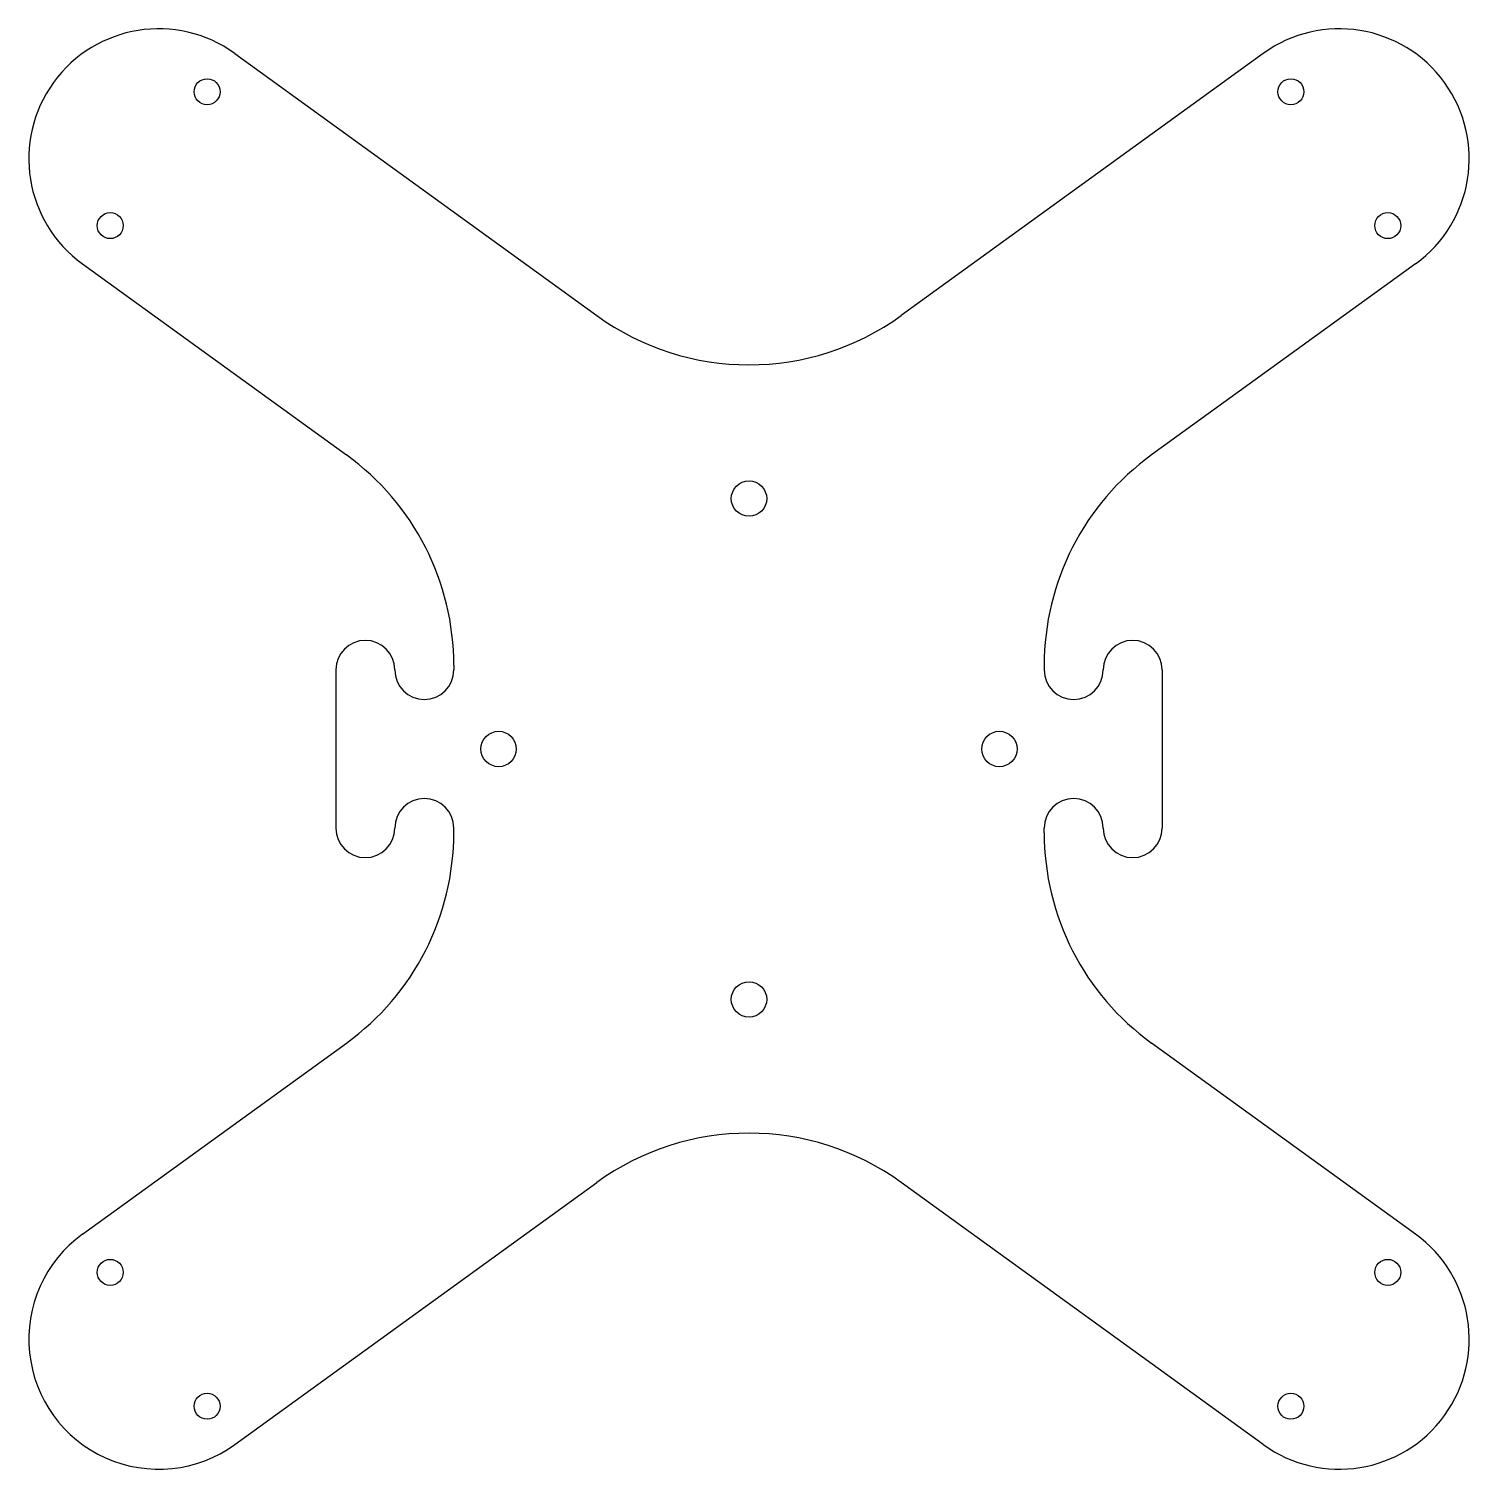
# Model space of a CAD drawing. Extents: x -61 to 61, y -61 to 61.
import ezdxf

# ---------------------------------------------------------------- set-up
doc = ezdxf.new("R2010")
doc.units = 0
doc.layers.get('0').update_dxf_attribs({"linetype": 'CONTINUOUS'})

msp = doc.modelspace()

# ---------------------------------------------------------------- linework, layer by layer
for p, q in [((-43.55, 58.91), (-43.55, 58.91)), ((-43.55, 58.91), (-12.9, 36.72)), ((43.55, 58.91), (12.9, 36.72)), ((-56.45, 41.09), (-34.1, 24.91)), ((56.45, 41.09), (34.1, 24.91)), ((-35, 6.7), (-35, -6.7)), ((-25, 7.09), (-25, 6.7)), ((25, 7.09), (25, 6.7)), ((35, 6.7), (35, -6.7)), ((-25, -7.09), (-25, -6.7)), ((25, -7.09), (25, -6.7)), ((-56.45, -41.09), (-34.1, -24.91)), ((56.45, -41.09), (34.1, -24.91)), ((-43.55, -58.91), (-12.9, -36.72)), ((43.55, -58.91), (12.9, -36.72)), ((-56.45, -41.09), (-56.45, -41.09))]:
    msp.add_line(p, q)
for centre, radius in [((-45.9, 55.67), 1.1), ((45.9, 55.67), 1.1), ((-54.1, 44.33), 1.1), ((54.1, 44.33), 1.1), ((0, 21.21), 1.5), ((-21.21, 0), 1.5), ((21.21, 0), 1.5), ((0, -21.21), 1.5), ((-54.1, -44.33), 1.1), ((54.1, -44.33), 1.1), ((-45.9, -55.67), 1.1), ((45.9, -55.67), 1.1)]:
    msp.add_circle(centre, radius)
for centre, radius, start, end in [((-50, 50), 11, 54.1001, 234.1001), ((50, 50), 11, 305.8999, 125.8999), ((0, 54.54), 22, 234.1001, 305.8999), ((-47, 7.09), 22, 0, 54.1001), ((47, 7.09), 22, 125.8999, 180), ((-32.5, 6.7), 2.5, 0, 180), ((32.5, 6.7), 2.5, 0, 180), ((-27.5, 6.7), 2.5, 180, 0), ((27.5, 6.7), 2.5, 180, 0), ((-27.5, -6.7), 2.5, 0, 180), ((27.5, -6.7), 2.5, 0, 180), ((-32.5, -6.7), 2.5, 180, 360), ((-47, -7.09), 22, 305.8999, 0), ((47, -7.09), 22, 180, 234.1001), ((32.5, -6.7), 2.5, 180, 0), ((0, -54.54), 22, 54.1001, 125.8999), ((-50, -50), 11, 125.8999, 305.8999), ((50, -50), 11, 234.1001, 54.1001)]:
    msp.add_arc(centre, radius, start, end)

doc.saveas('drawing.dxf')
